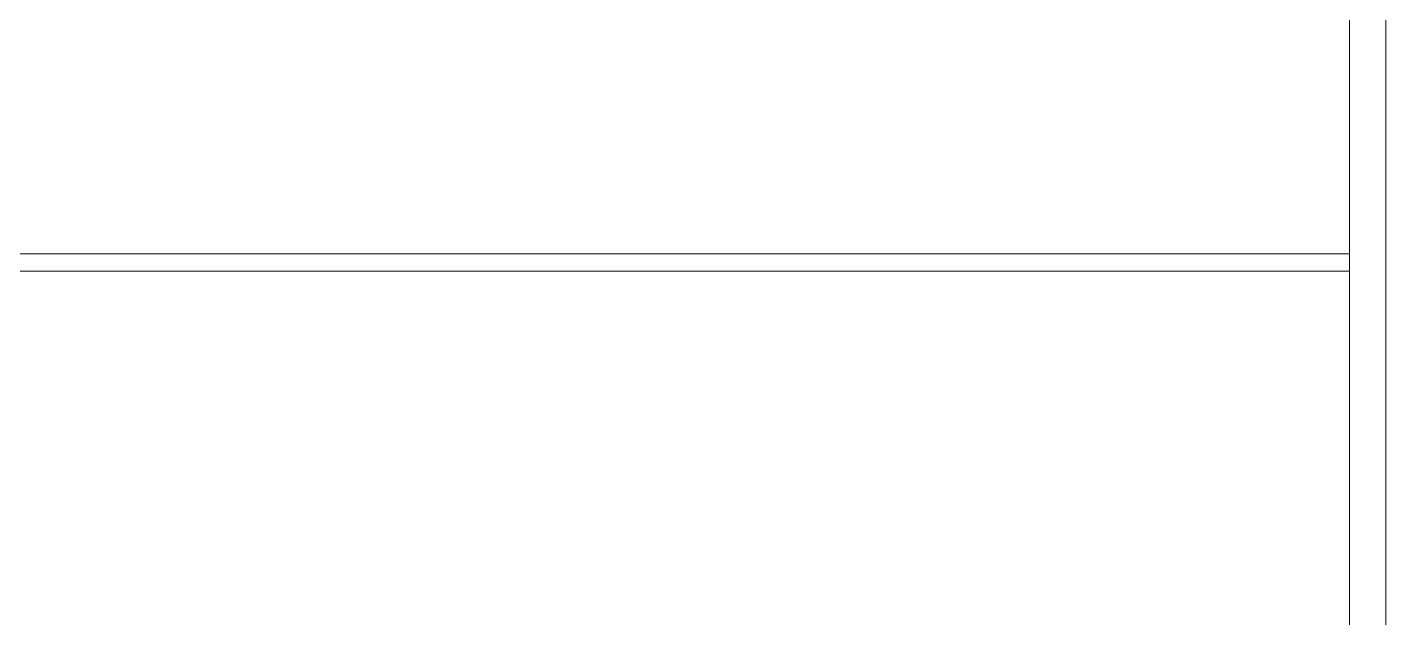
# Model space of a CAD drawing. Header units: millimetres. Extents: x -1834842 to 700335, y -490313101 to 518363.
# Drawn here: x -1237658 to -1236722, y 221633 to 222040 of the extents above; entities that cross this region are included whole.
import ezdxf

# ---------------------------------------------------------------- set-up
doc = ezdxf.new("R2010")
doc.units = ezdxf.units.MM
doc.header["$LTSCALE"] = 0.5
doc.layers.get('0').update_dxf_attribs({"color": 8})
doc.layers.add('0-1', color=8, linetype='Continuous', lineweight=5)
doc.layers.add('0-LOWER ROOF', color=7, linetype='Continuous')
doc.layers.add('A-_WALL----_E', color=6, linetype='Continuous', lineweight=9, true_color=0xff00ff)
doc.layers.add('A-_WALLPRTN_E-1', color=6, linetype='Continuous', lineweight=18, true_color=0xff00ff)

# ---------------------------------------------------------------- blocks, each defined once
blk = doc.blocks.new('1599_DB_A_BLK3_1STGD_R21_rvt-2-BLK 2 LOWER ROOF PLAN')
at = {"color": 8}
for p, q in [((-164744.37, -129237.87), (-162986.37, -129237.87)), ((-162986.37, -129237.87), (-162986.37, -129249.87)), ((-162986.37, -129249.87), (-164744.37, -129249.87))]:
    blk.add_line(p, q, dxfattribs=at)
at = {"layer": 'A-_WALL----_E', "color": 8}
blk.add_line((-162961.37, -130142.37), (-162961.37, -126542.37), dxfattribs=at)
at = {"layer": 'A-_WALLPRTN_E-1', "color": 8}
blk.add_line((-162986.37, -126542.37), (-162986.37, -130142.37), dxfattribs=at)
blk = doc.blocks.new('BLK2-LOWER ROOF')
at = {"layer": '0-1'}
blk.add_blockref('1599_DB_A_BLK3_1STGD_R21_rvt-2-BLK 2 LOWER ROOF PLAN', (89296.59, 0), dxfattribs=at)

msp = doc.modelspace()

# ---------------------------------------------------------------- block references
at = {"layer": '0-LOWER ROOF', "color": 6}
msp.add_blockref('BLK2-LOWER ROOF', (-1163057.11, 351121.73), dxfattribs=at)

doc.saveas('drawing.dxf')
